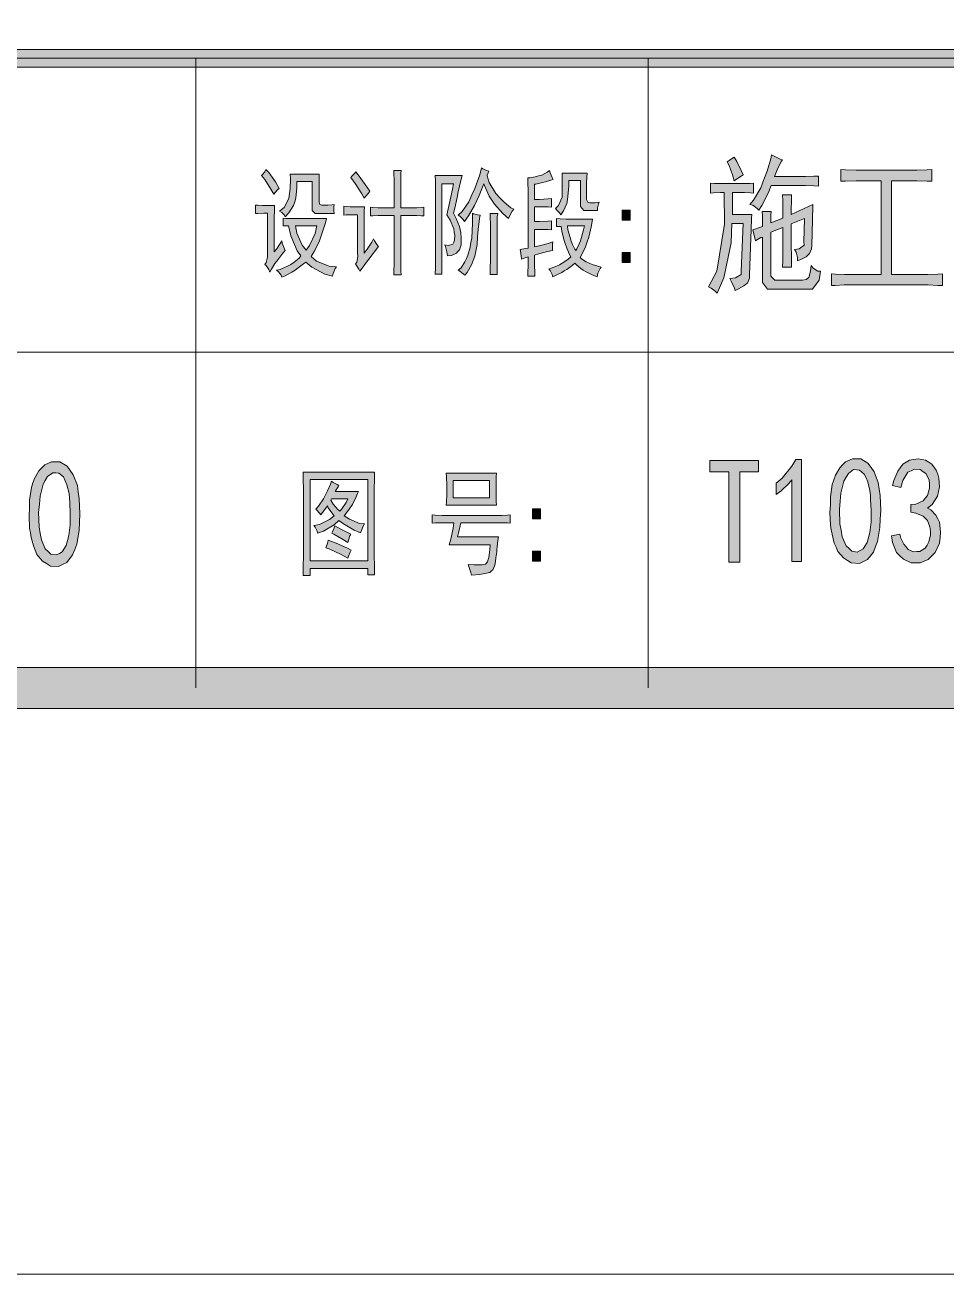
# Model space of a CAD drawing. Header units: millimetres. Extents: x 0 to 586, y 0 to 414.
# Drawn here: x 555.67 to 571.16, y 0 to 21.01 of the extents above; entities that cross this region are included whole.
import ezdxf

# ---------------------------------------------------------------- set-up
doc = ezdxf.new("R2010")
doc.units = ezdxf.units.MM

msp = doc.modelspace()

# ---------------------------------------------------------------- hatches: boundary and pattern name
h = msp.add_hatch(color=0)
h.dxf.hatch_style = 2
h.paths.add_polyline_path([(541.390417, 20.305889), (541.390417, 20.602222), (575.772139, 20.602222), (575.772139, 20.305889)])
h = msp.add_hatch(color=0)
h.dxf.hatch_style = 2
h.paths.add_polyline_path([(567.598278, 18.792472), (567.640611, 18.718389), (567.714694, 18.566694), (567.749972, 18.492611), (567.711167, 18.467917), (567.637083, 18.418528), (567.598278, 18.393833), (567.570056, 18.492611), (567.510083, 18.651361), (567.478333, 18.711333), (567.510083, 18.7325), (567.570056, 18.771306)])
h = msp.add_hatch(color=0)
h.dxf.hatch_style = 2
h.paths.add_polyline_path([(568.409667, 18.743083), (568.384972, 18.718389), (568.317944, 18.577278), (568.275611, 18.464389), (568.720111, 18.464389), (568.794194, 18.464389), (568.938833, 18.467917), (569.016444, 18.471444), (569.016444, 18.302111), (568.938833, 18.309167), (568.794194, 18.312694), (568.720111, 18.312694), (568.219167, 18.312694), (568.16625, 18.185694), (568.063944, 17.974028), (568.011028, 17.896417), (567.982806, 17.928167), (567.908722, 17.981083), (567.859333, 17.995194), (567.922833, 18.06575), (568.042778, 18.273889), (568.095694, 18.415), (568.148611, 18.552583), (568.215639, 18.760722), (568.226222, 18.831278), (568.279139, 18.803056), (568.370861, 18.757194)])
h = msp.add_hatch(color=0)
h.dxf.hatch_style = 2
h.paths.add_polyline_path([(559.717222, 18.580806), (559.766611, 18.531417), (559.8795, 18.372667), (559.943, 18.263306), (559.921833, 18.245667), (559.875972, 18.196278), (559.851278, 18.164528), (559.801889, 18.252722), (559.699583, 18.411472), (559.643139, 18.482028), (559.660778, 18.496139), (559.699583, 18.545528)])
h = msp.add_hatch(color=0)
h.dxf.hatch_style = 2
h.paths.add_polyline_path([(560.599167, 17.839972), (560.549778, 17.839972), (560.500389, 17.892889), (560.496861, 17.945806), (560.496861, 18.379722), (560.239333, 18.379722), (560.239333, 18.273889), (560.221694, 18.101028), (560.204056, 18.041056), (560.182889, 17.977556), (560.105278, 17.850556), (560.041778, 17.783528), (560.031194, 17.81175), (559.985333, 17.857611), (559.950056, 17.878778), (560.024139, 17.942278), (560.105278, 18.093972), (560.115861, 18.178639), (560.126444, 18.263306), (560.1335, 18.425583), (560.129972, 18.503194), (560.616806, 18.503194), (560.613278, 18.457333), (560.613278, 18.340917), (560.613278, 18.273889), (560.613278, 18.062222), (560.613278, 18.034), (560.627389, 17.995194), (560.645028, 17.988139), (560.659139, 17.984611), (560.705, 17.981083), (560.733222, 17.981083), (560.761444, 17.984611), (560.828472, 17.988139), (560.867278, 17.995194), (560.860222, 17.956389), (560.860222, 17.878778), (560.867278, 17.839972)])
h = msp.add_hatch(color=0)
h.dxf.hatch_style = 2
h.paths.add_polyline_path([(561.234167, 18.542), (561.269444, 18.492611), (561.389389, 18.330333), (561.470528, 18.217444), (561.445833, 18.185694), (561.396444, 18.12925), (561.37175, 18.101028), (561.332944, 18.175111), (561.220056, 18.347972), (561.145972, 18.450278), (561.167139, 18.467917), (561.209472, 18.517306)])
h = msp.add_hatch(color=0)
h.dxf.hatch_style = 2
h.paths.add_polyline_path([(561.876222, 17.93875), (561.876222, 18.326806), (561.876222, 18.404417), (561.872694, 18.524361), (561.872694, 18.566694), (561.992639, 18.566694), (561.989111, 18.517306), (561.989111, 18.425583), (561.989111, 18.386778), (561.989111, 17.93875), (562.225472, 17.93875), (562.26075, 17.93875), (562.334833, 17.942278), (562.377167, 17.945806), (562.377167, 17.801167), (562.331306, 17.804694), (562.26075, 17.808222), (562.232528, 17.808222), (561.989111, 17.808222), (561.989111, 17.035639), (561.989111, 16.98625), (561.989111, 16.876889), (561.992639, 16.809861), (561.872694, 16.809861), (561.872694, 16.876889), (561.876222, 16.982722), (561.876222, 17.025056), (561.876222, 17.808222), (561.650444, 17.808222), (561.608111, 17.808222), (561.519917, 17.804694), (561.477583, 17.801167), (561.477583, 17.945806), (561.519917, 17.942278), (561.601056, 17.93875), (561.639861, 17.93875)])
h = msp.add_hatch(color=0)
h.dxf.hatch_style = 2
h.paths.add_polyline_path([(563.439028, 18.474972), (563.477833, 18.362083), (563.587194, 18.178639), (563.654222, 18.104556), (563.724778, 18.034), (563.841194, 17.93875), (563.890583, 17.917583), (563.862361, 17.878778), (563.8165, 17.797639), (563.798861, 17.755306), (563.703611, 17.8435), (563.5625, 17.998722), (563.520167, 18.06575), (563.474306, 18.136306), (563.410806, 18.273889), (563.386111, 18.340917), (563.364944, 18.284472), (563.304972, 18.143361), (563.266167, 18.058694), (563.227361, 17.977556), (563.125056, 17.801167), (563.061556, 17.705917), (563.036861, 17.741194), (562.983944, 17.797639), (562.955722, 17.815278), (563.019222, 17.87525), (563.132111, 18.041056), (563.1815, 18.153944), (563.234417, 18.263306), (563.315556, 18.492611), (563.343778, 18.612556), (563.368472, 18.594917), (563.428444, 18.563167), (563.46725, 18.552583), (563.456667, 18.524361), (563.442556, 18.485556)])
h = msp.add_hatch(color=0)
h.dxf.hatch_style = 2
h.paths.add_polyline_path([(564.553806, 18.411472), (564.511472, 18.400889), (564.423278, 18.376194), (564.373889, 18.365611), (564.328028, 18.355028), (564.261, 18.337389), (564.239833, 18.333861), (564.239833, 18.079861), (564.3245, 18.079861), (564.469139, 18.086917), (564.522056, 18.093972), (564.522056, 17.945806), (564.469139, 17.952861), (564.3245, 17.956389), (564.239833, 17.956389), (564.239833, 17.705917), (564.3245, 17.705917), (564.469139, 17.712972), (564.522056, 17.7165), (564.522056, 17.568333), (564.469139, 17.571861), (564.3245, 17.575389), (564.239833, 17.575389), (564.239833, 17.282583), (564.313917, 17.296694), (564.469139, 17.339028), (564.54675, 17.36725), (564.543222, 17.328444), (564.539694, 17.254361), (564.539694, 17.219083), (564.458556, 17.204972), (564.310389, 17.166167), (564.239833, 17.141472), (564.239833, 17.010944), (564.239833, 16.965083), (564.243361, 16.852194), (564.243361, 16.785167), (564.123417, 16.785167), (564.126944, 16.852194), (564.130472, 16.965083), (564.130472, 17.010944), (564.130472, 17.11325), (564.098722, 17.102667), (564.045806, 17.085028), (564.017583, 17.074444), (564.014056, 17.127361), (563.999944, 17.2085), (563.996417, 17.236722), (564.024639, 17.24025), (564.091667, 17.250833), (564.130472, 17.257889), (564.130472, 18.157472), (564.130472, 18.220972), (564.126944, 18.365611), (564.123417, 18.443222), (564.158694, 18.443222), (564.246889, 18.457333), (564.303333, 18.474972), (564.359778, 18.489083), (564.4515, 18.534944), (564.490306, 18.566694), (564.500889, 18.524361), (564.532639, 18.44675)])
h = msp.add_hatch(color=0)
h.dxf.hatch_style = 2
h.paths.add_polyline_path([(565.121778, 18.520833), (565.11825, 18.460861), (565.114722, 18.355028), (565.114722, 18.302111), (565.114722, 18.108083), (565.114722, 18.076333), (565.135889, 18.034), (565.153528, 18.026944), (565.171167, 18.023417), (565.259361, 18.023417), (565.322861, 18.034), (565.312278, 18.005778), (565.298167, 17.935222), (565.294639, 17.892889), (565.114722, 17.892889), (565.065333, 17.892889), (565.012417, 17.959917), (565.012417, 18.023417), (565.012417, 18.397361), (564.814861, 18.397361), (564.814861, 18.295056), (564.80075, 18.132778), (564.790167, 18.072806), (564.779583, 18.009306), (564.723139, 17.885833), (564.680806, 17.822333), (564.659639, 17.850556), (564.613778, 17.899944), (564.589083, 17.924639), (564.642, 17.977556), (564.701972, 18.115139), (564.701972, 18.199806), (564.7055, 18.280944), (564.7055, 18.443222), (564.701972, 18.520833)])
h = msp.add_hatch(color=0)
h.dxf.hatch_style = 2
h.paths.add_polyline_path([(570.572194, 18.57375), (570.667444, 18.57375), (570.843833, 18.577278), (570.921444, 18.584333), (570.921444, 18.38325), (570.843833, 18.386778), (570.667444, 18.393833), (570.572194, 18.393833), (570.244111, 18.393833), (570.244111, 16.816917), (570.762694, 16.816917), (570.854417, 16.816917), (571.020222, 16.823972), (571.097833, 16.8275), (571.097833, 16.629944), (571.020222, 16.633472), (570.857944, 16.640528), (570.76975, 16.640528), (569.535028, 16.640528), (569.446833, 16.640528), (569.295139, 16.633472), (569.231639, 16.629944), (569.231639, 16.8275), (569.298667, 16.823972), (569.453889, 16.816917), (569.542083, 16.816917), (570.067722, 16.816917), (570.067722, 18.393833), (569.750222, 18.393833), (569.647917, 18.393833), (569.468, 18.386778), (569.390389, 18.38325), (569.390389, 18.584333), (569.468, 18.577278), (569.647917, 18.57375), (569.750222, 18.57375)])
h = msp.add_hatch(color=0)
h.dxf.hatch_style = 2
h.paths.add_polyline_path([(563.019222, 18.482028), (563.008639, 18.439694), (562.976889, 18.302111), (562.955722, 18.206861), (562.938083, 18.111611), (562.89575, 17.931694), (562.874583, 17.847028), (562.920444, 17.758833), (562.976889, 17.62125), (562.987472, 17.571861), (562.998056, 17.522472), (563.005111, 17.420167), (563.001583, 17.36725), (563.001583, 17.314333), (562.973361, 17.233194), (562.948667, 17.204972), (562.923972, 17.17675), (562.839306, 17.137944), (562.775806, 17.127361), (562.765222, 17.197917), (562.740528, 17.289639), (562.729944, 17.314333), (562.789917, 17.30375), (562.864, 17.328444), (562.878111, 17.360194), (562.892222, 17.391944), (562.89575, 17.476611), (562.888694, 17.529528), (562.878111, 17.582444), (562.818139, 17.730611), (562.765222, 17.822333), (562.804028, 17.995194), (562.860472, 18.252722), (562.874583, 18.340917), (562.677028, 18.340917), (562.677028, 16.823972), (562.567667, 16.823972), (562.571194, 16.929806), (562.574722, 17.11325), (562.574722, 17.187333), (562.574722, 18.108083), (562.574722, 18.199806), (562.571194, 18.38325), (562.567667, 18.482028)])
h = msp.add_hatch(color=0)
h.dxf.hatch_style = 2
h.paths.add_polyline_path([(567.922833, 18.185694), (567.873444, 18.189222), (567.767611, 18.19275), (567.714694, 18.19275), (567.566528, 18.19275), (567.566528, 17.825861), (567.891083, 17.825861), (567.887556, 17.765889), (567.8805, 17.564806), (567.876972, 17.427222), (567.852278, 16.809861), (567.852278, 16.753417), (567.820528, 16.672278), (567.788778, 16.647583), (567.757028, 16.622889), (567.668833, 16.5735), (567.612389, 16.548806), (567.601806, 16.584083), (567.555944, 16.682861), (567.524194, 16.749889), (567.619444, 16.756944), (567.714694, 16.816917), (567.714694, 16.869833), (567.749972, 17.674167), (567.555944, 17.674167), (567.545361, 17.346083), (567.421889, 16.756944), (567.309, 16.499417), (567.27725, 16.534694), (567.206694, 16.587611), (567.164361, 16.608778), (567.305472, 16.869833), (567.436, 17.660056), (567.428944, 18.19275), (567.365444, 18.19275), (567.249028, 18.189222), (567.199639, 18.185694), (567.199639, 18.355028), (567.263139, 18.347972), (567.439528, 18.344444), (567.555944, 18.344444), (567.675889, 18.344444), (567.859333, 18.347972), (567.922833, 18.355028)])
h = msp.add_hatch(color=0)
h.dxf.hatch_style = 2
h.paths.add_polyline_path([(568.074528, 17.624778), (568.074528, 17.681222), (568.071, 17.804694), (568.067472, 17.87525), (568.219167, 17.87525), (568.215639, 17.81175), (568.212111, 17.7165), (568.212111, 17.68475), (568.416722, 17.765889), (568.416722, 17.861139), (568.413194, 18.055167), (568.409667, 18.153944), (568.561361, 18.153944), (568.557833, 18.06575), (568.554306, 17.899944), (568.554306, 17.825861), (568.921194, 17.995194), (568.917667, 17.921111), (568.914139, 17.790583), (568.914139, 17.734139), (568.903556, 17.296694), (568.8965, 17.247306), (568.861222, 17.169694), (568.833, 17.141472), (568.804778, 17.11325), (568.720111, 17.067389), (568.663667, 17.046222), (568.663667, 17.099139), (568.638972, 17.190861), (568.61075, 17.236722), (568.691889, 17.247306), (568.773028, 17.310806), (568.7695, 17.36725), (568.776556, 17.755306), (568.554306, 17.667111), (568.554306, 17.395472), (568.557833, 17.032111), (568.561361, 16.936861), (568.409667, 16.936861), (568.413194, 17.056806), (568.416722, 17.391944), (568.416722, 17.607139), (568.212111, 17.526), (568.212111, 16.848667), (568.212111, 16.785167), (568.279139, 16.718139), (568.346167, 16.718139), (568.713056, 16.718139), (568.748333, 16.718139), (568.808306, 16.73225), (568.829472, 16.749889), (568.850639, 16.764), (568.882389, 16.873361), (568.889444, 16.968611), (568.924722, 16.92275), (569.005861, 16.873361), (569.048194, 16.869833), (569.027028, 16.718139), (568.914139, 16.569972), (568.815361, 16.569972), (568.233278, 16.569972), (568.155667, 16.569972), (568.074528, 16.679333), (568.074528, 16.788694), (568.074528, 17.444861), (568.046306, 17.437806), (567.986333, 17.406056), (567.954583, 17.384889), (567.908722, 17.564806)])
h = msp.add_hatch(color=0)
h.dxf.hatch_style = 2
h.paths.add_polyline_path([(559.861861, 17.977556), (559.861861, 17.907), (559.858333, 17.755306), (559.858333, 17.667111), (559.858333, 17.197917), (559.897139, 17.243778), (559.960639, 17.3355), (559.985333, 17.381361), (559.992389, 17.342556), (560.024139, 17.261417), (560.041778, 17.219083), (560.0065, 17.173222), (559.935944, 17.085028), (559.904194, 17.042694), (559.872444, 17.000361), (559.812472, 16.905111), (559.787778, 16.855722), (559.766611, 16.898056), (559.724278, 16.965083), (559.699583, 16.98625), (559.724278, 17.018), (559.748972, 17.106194), (559.748972, 17.166167), (559.748972, 17.847028), (559.685472, 17.847028), (559.586694, 17.8435), (559.544361, 17.839972), (559.544361, 17.984611), (559.583167, 17.981083), (559.660778, 17.977556), (559.699583, 17.977556)])
h = msp.add_hatch(color=0)
h.dxf.hatch_style = 2
h.paths.add_polyline_path([(561.378806, 17.956389), (561.375278, 17.882306), (561.37175, 17.727083), (561.37175, 17.645944), (561.37175, 17.173222), (561.421139, 17.24025), (561.49875, 17.360194), (561.5305, 17.413111), (561.548139, 17.381361), (561.586944, 17.321389), (561.611639, 17.289639), (561.449361, 17.074444), (561.410556, 17.021528), (561.336472, 16.92275), (561.301194, 16.873361), (561.283556, 16.905111), (561.24475, 16.968611), (561.227111, 16.996833), (561.248278, 17.025056), (561.265917, 17.120306), (561.262389, 17.180278), (561.262389, 17.822333), (561.184778, 17.822333), (561.068361, 17.818806), (561.029556, 17.815278), (561.029556, 17.963444), (561.075417, 17.959917), (561.138917, 17.956389), (561.156556, 17.956389)])
h = msp.add_hatch(color=0)
h.dxf.hatch_style = 2
h.paths.add_polyline_path([(565.844972, 17.730611), (565.714444, 17.730611), (565.714444, 17.899944), (565.844972, 17.899944)])
h = msp.add_hatch(color=0)
h.paths.add_polyline_path([(560.010028, 17.762361), (560.055889, 17.758833), (560.158194, 17.755306), (560.218167, 17.755306), (560.740278, 17.755306), (560.722639, 17.68475), (560.67325, 17.533056), (560.645028, 17.448389), (560.613278, 17.363722), (560.532139, 17.201444), (560.479222, 17.120306), (560.570944, 17.039167), (560.786139, 16.9545), (560.909611, 16.947444), (560.884917, 16.915694), (560.849639, 16.834556), (560.839056, 16.785167), (560.712056, 16.820444), (560.489806, 16.940389), (560.391028, 17.025056), (560.352222, 16.996833), (560.264028, 16.926278), (560.211111, 16.891), (560.158194, 16.855722), (560.045306, 16.79575), (559.985333, 16.771056), (559.97475, 16.802806), (559.928889, 16.85925), (559.897139, 16.887472), (559.960639, 16.901583), (560.084111, 16.9545), (560.140556, 16.98625), (560.197, 17.021528), (560.281667, 17.092083), (560.309889, 17.127361), (560.246389, 17.215556), (560.140556, 17.466028), (560.10175, 17.631833), (560.010028, 17.631833)])
h.paths.add_polyline_path([(560.398083, 17.226139), (560.454528, 17.30375), (560.54625, 17.504833), (560.578, 17.631833), (560.218167, 17.631833), (560.239333, 17.511889), (560.327528, 17.307278)])
h = msp.add_hatch(color=0)
h.dxf.hatch_style = 2
h.paths.add_polyline_path([(563.322611, 17.815278), (563.312028, 17.758833), (563.290861, 17.575389), (563.280278, 17.448389), (563.273222, 17.321389), (563.234417, 17.123833), (563.206194, 17.04975), (563.177972, 16.975667), (563.107417, 16.852194), (563.068611, 16.802806), (563.040389, 16.8275), (562.983944, 16.873361), (562.955722, 16.887472), (563.001583, 16.929806), (563.068611, 17.028583), (563.093306, 17.085028), (563.118, 17.141472), (563.156806, 17.275528), (563.167389, 17.353139), (563.1815, 17.427222), (563.195611, 17.677694), (563.195611, 17.847028), (563.21325, 17.836444), (563.27675, 17.818806)])
h = msp.add_hatch(color=0)
h.dxf.hatch_style = 2
h.paths.add_polyline_path([(563.618944, 17.839972), (563.611889, 17.783528), (563.608361, 17.667111), (563.608361, 17.607139), (563.608361, 17.088556), (563.608361, 17.04975), (563.608361, 16.915694), (563.611889, 16.816917), (563.491944, 16.816917), (563.491944, 16.92275), (563.495472, 17.060333), (563.495472, 17.095611), (563.495472, 17.607139), (563.495472, 17.660056), (563.491944, 17.776472), (563.491944, 17.839972)])
h = msp.add_hatch(color=0)
h.paths.add_polyline_path([(565.2135, 17.744722), (565.195861, 17.638889), (565.15, 17.444861), (565.121778, 17.363722), (565.093556, 17.279056), (565.033583, 17.152056), (565.005361, 17.102667), (565.030056, 17.077972), (565.107667, 17.028583), (565.157056, 17.007417), (565.206444, 16.98625), (565.305222, 16.9545), (565.358139, 16.940389), (565.3405, 16.919222), (565.305222, 16.838083), (565.291111, 16.778111), (565.209972, 16.809861), (565.093556, 16.866306), (565.058278, 16.891), (565.019472, 16.915694), (564.948917, 16.972139), (564.917167, 17.003889), (564.871306, 16.965083), (564.783111, 16.901583), (564.73725, 16.876889), (564.694917, 16.852194), (564.599667, 16.802806), (564.54675, 16.778111), (564.536167, 16.816917), (564.500889, 16.883944), (564.476194, 16.912167), (564.518528, 16.92275), (564.606722, 16.958028), (564.656111, 16.979194), (564.7055, 17.003889), (564.80075, 17.067389), (564.850139, 17.11325), (564.825444, 17.152056), (564.779583, 17.261417), (564.754889, 17.3355), (564.733722, 17.406056), (564.698444, 17.547167), (564.684333, 17.62125), (564.666694, 17.62125), (564.627889, 17.62125), (564.61025, 17.62125), (564.61025, 17.755306), (564.666694, 17.751778), (564.769, 17.744722), (564.818389, 17.744722)])
h.paths.add_polyline_path([(564.790167, 17.631833), (564.80075, 17.564806), (564.836028, 17.437806), (564.857194, 17.377833), (564.878361, 17.317861), (564.913639, 17.24025), (564.931278, 17.219083), (564.948917, 17.247306), (564.99125, 17.331972), (565.012417, 17.384889), (565.030056, 17.441333), (565.061806, 17.564806), (565.075917, 17.631833), (564.818389, 17.631833)])
h = msp.add_hatch(color=0)
h.dxf.hatch_style = 2
h.paths.add_polyline_path([(565.844972, 17.018), (565.714444, 17.018), (565.714444, 17.187333), (565.844972, 17.187333)])
h = msp.add_hatch(color=0)
h.paths.add_polyline_path([(555.741417, 12.8905), (555.744944, 13.021028), (555.776694, 13.232694), (555.801389, 13.310306), (555.826083, 13.384389), (555.900167, 13.514917), (555.949556, 13.564306), (555.998944, 13.613694), (556.115361, 13.663083), (556.185917, 13.663083), (556.252944, 13.663083), (556.376417, 13.589), (556.429333, 13.518444), (556.478722, 13.444361), (556.549278, 13.264444), (556.563389, 13.155083), (556.581028, 13.045722), (556.588083, 12.791722), (556.584556, 12.650611), (556.5775, 12.5095), (556.538694, 12.276667), (556.503417, 12.188472), (556.468139, 12.09675), (556.369361, 11.973278), (556.298806, 11.938), (556.231778, 11.902722), (556.097722, 11.909778), (556.030694, 11.952111), (555.960139, 11.994444), (555.864889, 12.107333), (555.836667, 12.177889), (555.808444, 12.248444), (555.769639, 12.393083), (555.759056, 12.470694), (555.744944, 12.548306), (555.737889, 12.756444)])
h.paths.add_polyline_path([(555.91075, 12.950472), (555.896639, 12.812889), (555.907222, 12.569472), (555.924861, 12.460111), (555.946028, 12.354278), (556.009528, 12.202583), (556.055389, 12.156722), (556.10125, 12.110861), (556.1965, 12.09675), (556.245889, 12.121444), (556.29175, 12.149667), (556.362306, 12.259028), (556.383472, 12.340167), (556.404639, 12.424833), (556.429333, 12.60475), (556.429333, 12.7), (556.429333, 12.798778), (556.422278, 12.975167), (556.415222, 13.056306), (556.411694, 13.133917), (556.372889, 13.278556), (556.344667, 13.342056), (556.312917, 13.409083), (556.235306, 13.476111), (556.185917, 13.479639), (556.136528, 13.479639), (556.048333, 13.419667), (556.009528, 13.352639), (555.970722, 13.289139), (555.921333, 13.088056)])
h = msp.add_hatch(color=0)
h.dxf.hatch_style = 2
h.paths.add_polyline_path([(568.0075, 13.49375), (567.69, 13.49375), (567.69, 11.976806), (567.506556, 11.976806), (567.506556, 13.49375), (567.185528, 13.49375), (567.185528, 13.68425), (568.0075, 13.68425)])
h = msp.add_hatch(color=0)
h.dxf.hatch_style = 2
h.paths.add_polyline_path([(568.568417, 13.363222), (568.5155, 13.299722), (568.384972, 13.17625), (568.303833, 13.116278), (568.303833, 13.30325), (568.402611, 13.387917), (568.568417, 13.589), (568.631917, 13.701889), (568.727167, 13.701889), (568.727167, 11.987389), (568.568417, 11.987389)])
h = msp.add_hatch(color=0)
h.paths.add_polyline_path([(569.214, 12.939889), (569.217528, 13.073944), (569.24575, 13.282083), (569.273972, 13.359694), (569.298667, 13.437306), (569.37275, 13.564306), (569.418611, 13.613694), (569.468, 13.663083), (569.584417, 13.712472), (569.654972, 13.712472), (569.725528, 13.712472), (569.845472, 13.641917), (569.898389, 13.567833), (569.951306, 13.497278), (570.018333, 13.313833), (570.032444, 13.204472), (570.050083, 13.095111), (570.060667, 12.844639), (570.053611, 12.7), (570.046556, 12.558889), (570.00775, 12.326056), (569.976, 12.237861), (569.940722, 12.146139), (569.838417, 12.022667), (569.771389, 11.987389), (569.704361, 11.952111), (569.566778, 11.962694), (569.49975, 12.005028), (569.432722, 12.047361), (569.337472, 12.156722), (569.30925, 12.227278), (569.281028, 12.297833), (569.242222, 12.446), (569.228111, 12.520083), (569.217528, 12.597694), (569.206944, 12.809361)])
h.paths.add_polyline_path([(569.379806, 12.999861), (569.369222, 12.862278), (569.376278, 12.618861), (569.397444, 12.513028), (569.415083, 12.403667), (569.482111, 12.251972), (569.527972, 12.206111), (569.573833, 12.163778), (569.665556, 12.146139), (569.714944, 12.174361), (569.764333, 12.199056), (569.831361, 12.308417), (569.856056, 12.393083), (569.877222, 12.474222), (569.898389, 12.654139), (569.898389, 12.749389), (569.898389, 12.848167), (569.891333, 13.024556), (569.887806, 13.105694), (569.88075, 13.183306), (569.845472, 13.327944), (569.813722, 13.394972), (569.7855, 13.458472), (569.704361, 13.5255), (569.654972, 13.529028), (569.605583, 13.532556), (569.517389, 13.469056), (569.478583, 13.405556), (569.443306, 13.338528), (569.390389, 13.137444)])
h = msp.add_hatch(color=0)
h.dxf.hatch_style = 2
h.paths.add_polyline_path([(570.240583, 12.417778), (570.385222, 12.446), (570.399333, 12.3825), (570.45225, 12.276667), (570.487528, 12.234333), (570.522806, 12.192), (570.614528, 12.149667), (570.667444, 12.153194), (570.720361, 12.156722), (570.808556, 12.209639), (570.840306, 12.262556), (570.872056, 12.315472), (570.900278, 12.435417), (570.89675, 12.502444), (570.889694, 12.569472), (570.850889, 12.675306), (570.812083, 12.710583), (570.773278, 12.749389), (570.653333, 12.802306), (570.568667, 12.816417), (570.568667, 12.946944), (570.653333, 12.954), (570.773278, 13.010444), (570.812083, 13.056306), (570.850889, 13.098639), (570.882639, 13.218583), (570.879111, 13.289139), (570.875583, 13.363222), (570.822667, 13.465528), (570.776806, 13.497278), (570.727417, 13.532556), (570.625111, 13.539611), (570.572194, 13.514917), (570.519278, 13.490222), (570.431083, 13.349111), (570.399333, 13.232694), (570.258222, 13.264444), (570.282917, 13.352639), (570.346417, 13.504333), (570.38875, 13.564306), (570.431083, 13.624278), (570.543972, 13.691306), (570.614528, 13.701889), (570.688611, 13.712472), (570.812083, 13.691306), (570.868528, 13.659556), (570.921444, 13.624278), (570.995528, 13.5255), (571.020222, 13.458472), (571.041389, 13.391444), (571.048444, 13.243278), (571.030806, 13.165667), (571.016694, 13.084528), (570.924972, 12.946944), (570.847361, 12.886972), (570.903806, 12.855222), (570.988472, 12.767028), (571.020222, 12.707056), (571.048444, 12.647083), (571.069611, 12.488333), (571.059028, 12.393083), (571.048444, 12.294306), (570.977889, 12.139083), (570.917917, 12.079111), (570.857944, 12.019139), (570.723889, 11.962694), (570.649806, 11.962694), (570.572194, 11.966222), (570.441667, 12.026194), (570.385222, 12.082639), (570.328778, 12.139083), (570.258222, 12.308417)])
h = msp.add_hatch(color=0)
h.paths.add_polyline_path([(561.548139, 13.490222), (561.544611, 13.394972), (561.541083, 13.183306), (561.541083, 13.066889), (561.541083, 12.237861), (561.541083, 12.117917), (561.544611, 11.881556), (561.548139, 11.765139), (561.431722, 11.765139), (561.431722, 11.867444), (560.461583, 11.867444), (560.461583, 11.751028), (560.345167, 11.751028), (560.348694, 11.870972), (560.352222, 12.117917), (560.352222, 12.244917), (560.352222, 13.066889), (560.352222, 13.179778), (560.348694, 13.391444), (560.345167, 13.490222)])
h.paths.add_polyline_path([(561.431722, 11.997972), (561.431722, 13.36675), (560.461583, 13.36675), (560.461583, 11.997972)])
h = msp.add_hatch(color=0)
h.paths.add_polyline_path([(563.597778, 13.476111), (563.59425, 13.419667), (563.590722, 13.285611), (563.590722, 13.211528), (563.590722, 13.140972), (563.59425, 12.999861), (563.597778, 12.932833), (562.754639, 12.932833), (562.758167, 12.989278), (562.761694, 13.116278), (562.761694, 13.190361), (562.761694, 13.267972), (562.758167, 13.409083), (562.754639, 13.476111)])
h.paths.add_polyline_path([(563.481361, 13.059833), (563.481361, 13.352639), (562.871056, 13.352639), (562.871056, 13.059833)])
h = msp.add_hatch(color=0)
h.paths.add_polyline_path([(560.948417, 13.267972), (560.934306, 13.243278), (560.899028, 13.193889), (560.884917, 13.165667), (561.2765, 13.165667), (561.262389, 13.130389), (561.227111, 13.045722), (561.198889, 12.996333), (561.174194, 12.946944), (561.093056, 12.827), (561.036611, 12.756444), (561.124806, 12.7), (561.294139, 12.629444), (561.378806, 12.618861), (561.357639, 12.583583), (561.325889, 12.5095), (561.30825, 12.470694), (561.202417, 12.513028), (561.0225, 12.618861), (560.948417, 12.678833), (560.867278, 12.60475), (560.687361, 12.498917), (560.588583, 12.463639), (560.581528, 12.498917), (560.549778, 12.562417), (560.525083, 12.594167), (560.620333, 12.611806), (560.789667, 12.692944), (560.867278, 12.756444), (560.828472, 12.805833), (560.7685, 12.8905), (560.754389, 12.925778), (560.726167, 12.886972), (560.67325, 12.809361), (560.6415, 12.770556), (560.623861, 12.802306), (560.578, 12.848167), (560.556833, 12.865806), (560.606222, 12.918722), (560.687361, 13.042194), (560.722639, 13.109222), (560.757917, 13.17625), (560.807306, 13.289139), (560.821417, 13.338528), (560.853167, 13.317361), (560.916667, 13.282083)])
h.paths.add_polyline_path([(560.810833, 13.021028), (560.853167, 12.954), (560.930778, 12.862278), (560.962528, 12.834056), (560.997806, 12.872861), (561.068361, 12.978694), (561.100111, 13.042194), (560.821417, 13.042194)])
h = msp.add_hatch(color=0)
h.dxf.hatch_style = 2
h.paths.add_polyline_path([(564.338611, 12.703528), (564.204556, 12.703528), (564.204556, 12.872861), (564.338611, 12.872861)])
h = msp.add_hatch(color=0)
h.dxf.hatch_style = 2
h.paths.add_polyline_path([(563.629528, 12.7635), (563.685972, 12.7635), (563.78475, 12.767028), (563.827083, 12.770556), (563.827083, 12.632972), (563.78475, 12.6365), (563.685972, 12.640028), (563.629528, 12.640028), (562.998056, 12.640028), (562.987472, 12.587111), (562.95925, 12.467167), (562.945139, 12.400139), (563.629528, 12.400139), (563.622472, 12.340167), (563.608361, 12.234333), (563.604833, 12.192), (563.601306, 12.149667), (563.587194, 12.047361), (563.580139, 11.987389), (563.569556, 11.927417), (563.534278, 11.846278), (563.509583, 11.825111), (563.484889, 11.803944), (563.319083, 11.768667), (563.177972, 11.758083), (563.167389, 11.800417), (563.139167, 11.888611), (563.121528, 11.938), (563.223833, 11.930944), (563.357889, 11.930944), (563.386111, 11.938), (563.410806, 11.941528), (563.449611, 11.980333), (563.456667, 12.019139), (563.46725, 12.054417), (563.484889, 12.181417), (563.491944, 12.269611), (562.8005, 12.269611), (562.828722, 12.361333), (562.867528, 12.548306), (562.881639, 12.640028), (562.744056, 12.640028), (562.684083, 12.640028), (562.567667, 12.6365), (562.518278, 12.632972), (562.518278, 12.770556), (562.567667, 12.767028), (562.684083, 12.7635), (562.744056, 12.7635)])
h = msp.add_hatch(color=0)
h.dxf.hatch_style = 2
h.paths.add_polyline_path([(560.881389, 12.587111), (560.980167, 12.530667), (561.114222, 12.463639), (561.145972, 12.446), (561.131861, 12.417778), (561.107167, 12.347222), (561.096583, 12.308417), (560.997806, 12.368389), (560.86375, 12.446), (560.828472, 12.463639), (560.842583, 12.488333), (560.867278, 12.551833)])
h = msp.add_hatch(color=0)
h.dxf.hatch_style = 2
h.paths.add_polyline_path([(560.7685, 12.347222), (560.899028, 12.297833), (561.089528, 12.209639), (561.153028, 12.177889), (561.138917, 12.146139), (561.110694, 12.079111), (561.096583, 12.043833), (560.976639, 12.110861), (560.793194, 12.195528), (560.729694, 12.216694), (560.740278, 12.244917), (560.761444, 12.311944)])
h = msp.add_hatch(color=0)
h.dxf.hatch_style = 2
h.paths.add_polyline_path([(564.338611, 11.990917), (564.204556, 11.990917), (564.204556, 12.16025), (564.338611, 12.16025)])
h = msp.add_hatch(color=0)
h.dxf.hatch_style = 2
h.paths.add_polyline_path([(24.302861, 9.514417), (24.994306, 10.205861), (575.429944, 10.205861), (576.117861, 9.514417)])

# ---------------------------------------------------------------- linework, layer by layer
at = {"color": 0, "lineweight": 0}
for points in [[(0, 0), (585.632278, 0), (585.632278, 414.0835), (0, 414.0835)], [(541.390417, 20.305889), (541.390417, 20.602222), (575.772139, 20.602222), (575.772139, 20.305889)], [(567.598278, 18.792472), (567.640611, 18.718389), (567.714694, 18.566694), (567.749972, 18.492611), (567.711167, 18.467917), (567.637083, 18.418528), (567.598278, 18.393833), (567.570056, 18.492611), (567.510083, 18.651361), (567.478333, 18.711333), (567.510083, 18.7325), (567.570056, 18.771306)], [(568.409667, 18.743083), (568.384972, 18.718389), (568.317944, 18.577278), (568.275611, 18.464389), (568.720111, 18.464389), (568.794194, 18.464389), (568.938833, 18.467917), (569.016444, 18.471444), (569.016444, 18.302111), (568.938833, 18.309167), (568.794194, 18.312694), (568.720111, 18.312694), (568.219167, 18.312694), (568.16625, 18.185694), (568.063944, 17.974028), (568.011028, 17.896417), (567.982806, 17.928167), (567.908722, 17.981083), (567.859333, 17.995194), (567.922833, 18.06575), (568.042778, 18.273889), (568.095694, 18.415), (568.148611, 18.552583), (568.215639, 18.760722), (568.226222, 18.831278), (568.279139, 18.803056), (568.370861, 18.757194)], [(559.717222, 18.580806), (559.766611, 18.531417), (559.8795, 18.372667), (559.943, 18.263306), (559.921833, 18.245667), (559.875972, 18.196278), (559.851278, 18.164528), (559.801889, 18.252722), (559.699583, 18.411472), (559.643139, 18.482028), (559.660778, 18.496139), (559.699583, 18.545528)], [(560.599167, 17.839972), (560.549778, 17.839972), (560.500389, 17.892889), (560.496861, 17.945806), (560.496861, 18.379722), (560.239333, 18.379722), (560.239333, 18.273889), (560.221694, 18.101028), (560.204056, 18.041056), (560.182889, 17.977556), (560.105278, 17.850556), (560.041778, 17.783528), (560.031194, 17.81175), (559.985333, 17.857611), (559.950056, 17.878778), (560.024139, 17.942278), (560.105278, 18.093972), (560.115861, 18.178639), (560.126444, 18.263306), (560.1335, 18.425583), (560.129972, 18.503194), (560.616806, 18.503194), (560.613278, 18.457333), (560.613278, 18.340917), (560.613278, 18.273889), (560.613278, 18.062222), (560.613278, 18.034), (560.627389, 17.995194), (560.645028, 17.988139), (560.659139, 17.984611), (560.705, 17.981083), (560.733222, 17.981083), (560.761444, 17.984611), (560.828472, 17.988139), (560.867278, 17.995194), (560.860222, 17.956389), (560.860222, 17.878778), (560.867278, 17.839972)], [(561.234167, 18.542), (561.269444, 18.492611), (561.389389, 18.330333), (561.470528, 18.217444), (561.445833, 18.185694), (561.396444, 18.12925), (561.37175, 18.101028), (561.332944, 18.175111), (561.220056, 18.347972), (561.145972, 18.450278), (561.167139, 18.467917), (561.209472, 18.517306)], [(561.876222, 17.93875), (561.876222, 18.326806), (561.876222, 18.404417), (561.872694, 18.524361), (561.872694, 18.566694), (561.992639, 18.566694), (561.989111, 18.517306), (561.989111, 18.425583), (561.989111, 18.386778), (561.989111, 17.93875), (562.225472, 17.93875), (562.26075, 17.93875), (562.334833, 17.942278), (562.377167, 17.945806), (562.377167, 17.801167), (562.331306, 17.804694), (562.26075, 17.808222), (562.232528, 17.808222), (561.989111, 17.808222), (561.989111, 17.035639), (561.989111, 16.98625), (561.989111, 16.876889), (561.992639, 16.809861), (561.872694, 16.809861), (561.872694, 16.876889), (561.876222, 16.982722), (561.876222, 17.025056), (561.876222, 17.808222), (561.650444, 17.808222), (561.608111, 17.808222), (561.519917, 17.804694), (561.477583, 17.801167), (561.477583, 17.945806), (561.519917, 17.942278), (561.601056, 17.93875), (561.639861, 17.93875)], [(563.439028, 18.474972), (563.477833, 18.362083), (563.587194, 18.178639), (563.654222, 18.104556), (563.724778, 18.034), (563.841194, 17.93875), (563.890583, 17.917583), (563.862361, 17.878778), (563.8165, 17.797639), (563.798861, 17.755306), (563.703611, 17.8435), (563.5625, 17.998722), (563.520167, 18.06575), (563.474306, 18.136306), (563.410806, 18.273889), (563.386111, 18.340917), (563.364944, 18.284472), (563.304972, 18.143361), (563.266167, 18.058694), (563.227361, 17.977556), (563.125056, 17.801167), (563.061556, 17.705917), (563.036861, 17.741194), (562.983944, 17.797639), (562.955722, 17.815278), (563.019222, 17.87525), (563.132111, 18.041056), (563.1815, 18.153944), (563.234417, 18.263306), (563.315556, 18.492611), (563.343778, 18.612556), (563.368472, 18.594917), (563.428444, 18.563167), (563.46725, 18.552583), (563.456667, 18.524361), (563.442556, 18.485556)], [(564.553806, 18.411472), (564.511472, 18.400889), (564.423278, 18.376194), (564.373889, 18.365611), (564.328028, 18.355028), (564.261, 18.337389), (564.239833, 18.333861), (564.239833, 18.079861), (564.3245, 18.079861), (564.469139, 18.086917), (564.522056, 18.093972), (564.522056, 17.945806), (564.469139, 17.952861), (564.3245, 17.956389), (564.239833, 17.956389), (564.239833, 17.705917), (564.3245, 17.705917), (564.469139, 17.712972), (564.522056, 17.7165), (564.522056, 17.568333), (564.469139, 17.571861), (564.3245, 17.575389), (564.239833, 17.575389), (564.239833, 17.282583), (564.313917, 17.296694), (564.469139, 17.339028), (564.54675, 17.36725), (564.543222, 17.328444), (564.539694, 17.254361), (564.539694, 17.219083), (564.458556, 17.204972), (564.310389, 17.166167), (564.239833, 17.141472), (564.239833, 17.010944), (564.239833, 16.965083), (564.243361, 16.852194), (564.243361, 16.785167), (564.123417, 16.785167), (564.126944, 16.852194), (564.130472, 16.965083), (564.130472, 17.010944), (564.130472, 17.11325), (564.098722, 17.102667), (564.045806, 17.085028), (564.017583, 17.074444), (564.014056, 17.127361), (563.999944, 17.2085), (563.996417, 17.236722), (564.024639, 17.24025), (564.091667, 17.250833), (564.130472, 17.257889), (564.130472, 18.157472), (564.130472, 18.220972), (564.126944, 18.365611), (564.123417, 18.443222), (564.158694, 18.443222), (564.246889, 18.457333), (564.303333, 18.474972), (564.359778, 18.489083), (564.4515, 18.534944), (564.490306, 18.566694), (564.500889, 18.524361), (564.532639, 18.44675)], [(565.121778, 18.520833), (565.11825, 18.460861), (565.114722, 18.355028), (565.114722, 18.302111), (565.114722, 18.108083), (565.114722, 18.076333), (565.135889, 18.034), (565.153528, 18.026944), (565.171167, 18.023417), (565.259361, 18.023417), (565.322861, 18.034), (565.312278, 18.005778), (565.298167, 17.935222), (565.294639, 17.892889), (565.114722, 17.892889), (565.065333, 17.892889), (565.012417, 17.959917), (565.012417, 18.023417), (565.012417, 18.397361), (564.814861, 18.397361), (564.814861, 18.295056), (564.80075, 18.132778), (564.790167, 18.072806), (564.779583, 18.009306), (564.723139, 17.885833), (564.680806, 17.822333), (564.659639, 17.850556), (564.613778, 17.899944), (564.589083, 17.924639), (564.642, 17.977556), (564.701972, 18.115139), (564.701972, 18.199806), (564.7055, 18.280944), (564.7055, 18.443222), (564.701972, 18.520833)], [(570.572194, 18.57375), (570.667444, 18.57375), (570.843833, 18.577278), (570.921444, 18.584333), (570.921444, 18.38325), (570.843833, 18.386778), (570.667444, 18.393833), (570.572194, 18.393833), (570.244111, 18.393833), (570.244111, 16.816917), (570.762694, 16.816917), (570.854417, 16.816917), (571.020222, 16.823972), (571.097833, 16.8275), (571.097833, 16.629944), (571.020222, 16.633472), (570.857944, 16.640528), (570.76975, 16.640528), (569.535028, 16.640528), (569.446833, 16.640528), (569.295139, 16.633472), (569.231639, 16.629944), (569.231639, 16.8275), (569.298667, 16.823972), (569.453889, 16.816917), (569.542083, 16.816917), (570.067722, 16.816917), (570.067722, 18.393833), (569.750222, 18.393833), (569.647917, 18.393833), (569.468, 18.386778), (569.390389, 18.38325), (569.390389, 18.584333), (569.468, 18.577278), (569.647917, 18.57375), (569.750222, 18.57375)], [(563.019222, 18.482028), (563.008639, 18.439694), (562.976889, 18.302111), (562.955722, 18.206861), (562.938083, 18.111611), (562.89575, 17.931694), (562.874583, 17.847028), (562.920444, 17.758833), (562.976889, 17.62125), (562.987472, 17.571861), (562.998056, 17.522472), (563.005111, 17.420167), (563.001583, 17.36725), (563.001583, 17.314333), (562.973361, 17.233194), (562.948667, 17.204972), (562.923972, 17.17675), (562.839306, 17.137944), (562.775806, 17.127361), (562.765222, 17.197917), (562.740528, 17.289639), (562.729944, 17.314333), (562.789917, 17.30375), (562.864, 17.328444), (562.878111, 17.360194), (562.892222, 17.391944), (562.89575, 17.476611), (562.888694, 17.529528), (562.878111, 17.582444), (562.818139, 17.730611), (562.765222, 17.822333), (562.804028, 17.995194), (562.860472, 18.252722), (562.874583, 18.340917), (562.677028, 18.340917), (562.677028, 16.823972), (562.567667, 16.823972), (562.571194, 16.929806), (562.574722, 17.11325), (562.574722, 17.187333), (562.574722, 18.108083), (562.574722, 18.199806), (562.571194, 18.38325), (562.567667, 18.482028)], [(567.922833, 18.185694), (567.873444, 18.189222), (567.767611, 18.19275), (567.714694, 18.19275), (567.566528, 18.19275), (567.566528, 17.825861), (567.891083, 17.825861), (567.887556, 17.765889), (567.8805, 17.564806), (567.876972, 17.427222), (567.852278, 16.809861), (567.852278, 16.753417), (567.820528, 16.672278), (567.788778, 16.647583), (567.757028, 16.622889), (567.668833, 16.5735), (567.612389, 16.548806), (567.601806, 16.584083), (567.555944, 16.682861), (567.524194, 16.749889), (567.619444, 16.756944), (567.714694, 16.816917), (567.714694, 16.869833), (567.749972, 17.674167), (567.555944, 17.674167), (567.545361, 17.346083), (567.421889, 16.756944), (567.309, 16.499417), (567.27725, 16.534694), (567.206694, 16.587611), (567.164361, 16.608778), (567.305472, 16.869833), (567.436, 17.660056), (567.428944, 18.19275), (567.365444, 18.19275), (567.249028, 18.189222), (567.199639, 18.185694), (567.199639, 18.355028), (567.263139, 18.347972), (567.439528, 18.344444), (567.555944, 18.344444), (567.675889, 18.344444), (567.859333, 18.347972), (567.922833, 18.355028)], [(568.074528, 17.624778), (568.074528, 17.681222), (568.071, 17.804694), (568.067472, 17.87525), (568.219167, 17.87525), (568.215639, 17.81175), (568.212111, 17.7165), (568.212111, 17.68475), (568.416722, 17.765889), (568.416722, 17.861139), (568.413194, 18.055167), (568.409667, 18.153944), (568.561361, 18.153944), (568.557833, 18.06575), (568.554306, 17.899944), (568.554306, 17.825861), (568.921194, 17.995194), (568.917667, 17.921111), (568.914139, 17.790583), (568.914139, 17.734139), (568.903556, 17.296694), (568.8965, 17.247306), (568.861222, 17.169694), (568.833, 17.141472), (568.804778, 17.11325), (568.720111, 17.067389), (568.663667, 17.046222), (568.663667, 17.099139), (568.638972, 17.190861), (568.61075, 17.236722), (568.691889, 17.247306), (568.773028, 17.310806), (568.7695, 17.36725), (568.776556, 17.755306), (568.554306, 17.667111), (568.554306, 17.395472), (568.557833, 17.032111), (568.561361, 16.936861), (568.409667, 16.936861), (568.413194, 17.056806), (568.416722, 17.391944), (568.416722, 17.607139), (568.212111, 17.526), (568.212111, 16.848667), (568.212111, 16.785167), (568.279139, 16.718139), (568.346167, 16.718139), (568.713056, 16.718139), (568.748333, 16.718139), (568.808306, 16.73225), (568.829472, 16.749889), (568.850639, 16.764), (568.882389, 16.873361), (568.889444, 16.968611), (568.924722, 16.92275), (569.005861, 16.873361), (569.048194, 16.869833), (569.027028, 16.718139), (568.914139, 16.569972), (568.815361, 16.569972), (568.233278, 16.569972), (568.155667, 16.569972), (568.074528, 16.679333), (568.074528, 16.788694), (568.074528, 17.444861), (568.046306, 17.437806), (567.986333, 17.406056), (567.954583, 17.384889), (567.908722, 17.564806)], [(559.861861, 17.977556), (559.861861, 17.907), (559.858333, 17.755306), (559.858333, 17.667111), (559.858333, 17.197917), (559.897139, 17.243778), (559.960639, 17.3355), (559.985333, 17.381361), (559.992389, 17.342556), (560.024139, 17.261417), (560.041778, 17.219083), (560.0065, 17.173222), (559.935944, 17.085028), (559.904194, 17.042694), (559.872444, 17.000361), (559.812472, 16.905111), (559.787778, 16.855722), (559.766611, 16.898056), (559.724278, 16.965083), (559.699583, 16.98625), (559.724278, 17.018), (559.748972, 17.106194), (559.748972, 17.166167), (559.748972, 17.847028), (559.685472, 17.847028), (559.586694, 17.8435), (559.544361, 17.839972), (559.544361, 17.984611), (559.583167, 17.981083), (559.660778, 17.977556), (559.699583, 17.977556)], [(561.378806, 17.956389), (561.375278, 17.882306), (561.37175, 17.727083), (561.37175, 17.645944), (561.37175, 17.173222), (561.421139, 17.24025), (561.49875, 17.360194), (561.5305, 17.413111), (561.548139, 17.381361), (561.586944, 17.321389), (561.611639, 17.289639), (561.449361, 17.074444), (561.410556, 17.021528), (561.336472, 16.92275), (561.301194, 16.873361), (561.283556, 16.905111), (561.24475, 16.968611), (561.227111, 16.996833), (561.248278, 17.025056), (561.265917, 17.120306), (561.262389, 17.180278), (561.262389, 17.822333), (561.184778, 17.822333), (561.068361, 17.818806), (561.029556, 17.815278), (561.029556, 17.963444), (561.075417, 17.959917), (561.138917, 17.956389), (561.156556, 17.956389)], [(565.844972, 17.730611), (565.714444, 17.730611), (565.714444, 17.899944), (565.844972, 17.899944)], [(560.010028, 17.762361), (560.055889, 17.758833), (560.158194, 17.755306), (560.218167, 17.755306), (560.740278, 17.755306), (560.722639, 17.68475), (560.67325, 17.533056), (560.645028, 17.448389), (560.613278, 17.363722), (560.532139, 17.201444), (560.479222, 17.120306), (560.570944, 17.039167), (560.786139, 16.9545), (560.909611, 16.947444), (560.884917, 16.915694), (560.849639, 16.834556), (560.839056, 16.785167), (560.712056, 16.820444), (560.489806, 16.940389), (560.391028, 17.025056), (560.352222, 16.996833), (560.264028, 16.926278), (560.211111, 16.891), (560.158194, 16.855722), (560.045306, 16.79575), (559.985333, 16.771056), (559.97475, 16.802806), (559.928889, 16.85925), (559.897139, 16.887472), (559.960639, 16.901583), (560.084111, 16.9545), (560.140556, 16.98625), (560.197, 17.021528), (560.281667, 17.092083), (560.309889, 17.127361), (560.246389, 17.215556), (560.140556, 17.466028), (560.10175, 17.631833), (560.010028, 17.631833)], [(563.322611, 17.815278), (563.312028, 17.758833), (563.290861, 17.575389), (563.280278, 17.448389), (563.273222, 17.321389), (563.234417, 17.123833), (563.206194, 17.04975), (563.177972, 16.975667), (563.107417, 16.852194), (563.068611, 16.802806), (563.040389, 16.8275), (562.983944, 16.873361), (562.955722, 16.887472), (563.001583, 16.929806), (563.068611, 17.028583), (563.093306, 17.085028), (563.118, 17.141472), (563.156806, 17.275528), (563.167389, 17.353139), (563.1815, 17.427222), (563.195611, 17.677694), (563.195611, 17.847028), (563.21325, 17.836444), (563.27675, 17.818806)], [(563.618944, 17.839972), (563.611889, 17.783528), (563.608361, 17.667111), (563.608361, 17.607139), (563.608361, 17.088556), (563.608361, 17.04975), (563.608361, 16.915694), (563.611889, 16.816917), (563.491944, 16.816917), (563.491944, 16.92275), (563.495472, 17.060333), (563.495472, 17.095611), (563.495472, 17.607139), (563.495472, 17.660056), (563.491944, 17.776472), (563.491944, 17.839972)], [(565.2135, 17.744722), (565.195861, 17.638889), (565.15, 17.444861), (565.121778, 17.363722), (565.093556, 17.279056), (565.033583, 17.152056), (565.005361, 17.102667), (565.030056, 17.077972), (565.107667, 17.028583), (565.157056, 17.007417), (565.206444, 16.98625), (565.305222, 16.9545), (565.358139, 16.940389), (565.3405, 16.919222), (565.305222, 16.838083), (565.291111, 16.778111), (565.209972, 16.809861), (565.093556, 16.866306), (565.058278, 16.891), (565.019472, 16.915694), (564.948917, 16.972139), (564.917167, 17.003889), (564.871306, 16.965083), (564.783111, 16.901583), (564.73725, 16.876889), (564.694917, 16.852194), (564.599667, 16.802806), (564.54675, 16.778111), (564.536167, 16.816917), (564.500889, 16.883944), (564.476194, 16.912167), (564.518528, 16.92275), (564.606722, 16.958028), (564.656111, 16.979194), (564.7055, 17.003889), (564.80075, 17.067389), (564.850139, 17.11325), (564.825444, 17.152056), (564.779583, 17.261417), (564.754889, 17.3355), (564.733722, 17.406056), (564.698444, 17.547167), (564.684333, 17.62125), (564.666694, 17.62125), (564.627889, 17.62125), (564.61025, 17.62125), (564.61025, 17.755306), (564.666694, 17.751778), (564.769, 17.744722), (564.818389, 17.744722)], [(560.398083, 17.226139), (560.454528, 17.30375), (560.54625, 17.504833), (560.578, 17.631833), (560.218167, 17.631833), (560.239333, 17.511889), (560.327528, 17.307278)], [(564.790167, 17.631833), (564.80075, 17.564806), (564.836028, 17.437806), (564.857194, 17.377833), (564.878361, 17.317861), (564.913639, 17.24025), (564.931278, 17.219083), (564.948917, 17.247306), (564.99125, 17.331972), (565.012417, 17.384889), (565.030056, 17.441333), (565.061806, 17.564806), (565.075917, 17.631833), (564.818389, 17.631833)], [(565.844972, 17.018), (565.714444, 17.018), (565.714444, 17.187333), (565.844972, 17.187333)], [(555.741417, 12.8905), (555.744944, 13.021028), (555.776694, 13.232694), (555.801389, 13.310306), (555.826083, 13.384389), (555.900167, 13.514917), (555.949556, 13.564306), (555.998944, 13.613694), (556.115361, 13.663083), (556.185917, 13.663083), (556.252944, 13.663083), (556.376417, 13.589), (556.429333, 13.518444), (556.478722, 13.444361), (556.549278, 13.264444), (556.563389, 13.155083), (556.581028, 13.045722), (556.588083, 12.791722), (556.584556, 12.650611), (556.5775, 12.5095), (556.538694, 12.276667), (556.503417, 12.188472), (556.468139, 12.09675), (556.369361, 11.973278), (556.298806, 11.938), (556.231778, 11.902722), (556.097722, 11.909778), (556.030694, 11.952111), (555.960139, 11.994444), (555.864889, 12.107333), (555.836667, 12.177889), (555.808444, 12.248444), (555.769639, 12.393083), (555.759056, 12.470694), (555.744944, 12.548306), (555.737889, 12.756444)], [(568.0075, 13.49375), (567.69, 13.49375), (567.69, 11.976806), (567.506556, 11.976806), (567.506556, 13.49375), (567.185528, 13.49375), (567.185528, 13.68425), (568.0075, 13.68425)], [(568.568417, 13.363222), (568.5155, 13.299722), (568.384972, 13.17625), (568.303833, 13.116278), (568.303833, 13.30325), (568.402611, 13.387917), (568.568417, 13.589), (568.631917, 13.701889), (568.727167, 13.701889), (568.727167, 11.987389), (568.568417, 11.987389)], [(569.214, 12.939889), (569.217528, 13.073944), (569.24575, 13.282083), (569.273972, 13.359694), (569.298667, 13.437306), (569.37275, 13.564306), (569.418611, 13.613694), (569.468, 13.663083), (569.584417, 13.712472), (569.654972, 13.712472), (569.725528, 13.712472), (569.845472, 13.641917), (569.898389, 13.567833), (569.951306, 13.497278), (570.018333, 13.313833), (570.032444, 13.204472), (570.050083, 13.095111), (570.060667, 12.844639), (570.053611, 12.7), (570.046556, 12.558889), (570.00775, 12.326056), (569.976, 12.237861), (569.940722, 12.146139), (569.838417, 12.022667), (569.771389, 11.987389), (569.704361, 11.952111), (569.566778, 11.962694), (569.49975, 12.005028), (569.432722, 12.047361), (569.337472, 12.156722), (569.30925, 12.227278), (569.281028, 12.297833), (569.242222, 12.446), (569.228111, 12.520083), (569.217528, 12.597694), (569.206944, 12.809361)], [(570.240583, 12.417778), (570.385222, 12.446), (570.399333, 12.3825), (570.45225, 12.276667), (570.487528, 12.234333), (570.522806, 12.192), (570.614528, 12.149667), (570.667444, 12.153194), (570.720361, 12.156722), (570.808556, 12.209639), (570.840306, 12.262556), (570.872056, 12.315472), (570.900278, 12.435417), (570.89675, 12.502444), (570.889694, 12.569472), (570.850889, 12.675306), (570.812083, 12.710583), (570.773278, 12.749389), (570.653333, 12.802306), (570.568667, 12.816417), (570.568667, 12.946944), (570.653333, 12.954), (570.773278, 13.010444), (570.812083, 13.056306), (570.850889, 13.098639), (570.882639, 13.218583), (570.879111, 13.289139), (570.875583, 13.363222), (570.822667, 13.465528), (570.776806, 13.497278), (570.727417, 13.532556), (570.625111, 13.539611), (570.572194, 13.514917), (570.519278, 13.490222), (570.431083, 13.349111), (570.399333, 13.232694), (570.258222, 13.264444), (570.282917, 13.352639), (570.346417, 13.504333), (570.38875, 13.564306), (570.431083, 13.624278), (570.543972, 13.691306), (570.614528, 13.701889), (570.688611, 13.712472), (570.812083, 13.691306), (570.868528, 13.659556), (570.921444, 13.624278), (570.995528, 13.5255), (571.020222, 13.458472), (571.041389, 13.391444), (571.048444, 13.243278), (571.030806, 13.165667), (571.016694, 13.084528), (570.924972, 12.946944), (570.847361, 12.886972), (570.903806, 12.855222), (570.988472, 12.767028), (571.020222, 12.707056), (571.048444, 12.647083), (571.069611, 12.488333), (571.059028, 12.393083), (571.048444, 12.294306), (570.977889, 12.139083), (570.917917, 12.079111), (570.857944, 12.019139), (570.723889, 11.962694), (570.649806, 11.962694), (570.572194, 11.966222), (570.441667, 12.026194), (570.385222, 12.082639), (570.328778, 12.139083), (570.258222, 12.308417)], [(555.91075, 12.950472), (555.896639, 12.812889), (555.907222, 12.569472), (555.924861, 12.460111), (555.946028, 12.354278), (556.009528, 12.202583), (556.055389, 12.156722), (556.10125, 12.110861), (556.1965, 12.09675), (556.245889, 12.121444), (556.29175, 12.149667), (556.362306, 12.259028), (556.383472, 12.340167), (556.404639, 12.424833), (556.429333, 12.60475), (556.429333, 12.7), (556.429333, 12.798778), (556.422278, 12.975167), (556.415222, 13.056306), (556.411694, 13.133917), (556.372889, 13.278556), (556.344667, 13.342056), (556.312917, 13.409083), (556.235306, 13.476111), (556.185917, 13.479639), (556.136528, 13.479639), (556.048333, 13.419667), (556.009528, 13.352639), (555.970722, 13.289139), (555.921333, 13.088056)], [(561.548139, 13.490222), (561.544611, 13.394972), (561.541083, 13.183306), (561.541083, 13.066889), (561.541083, 12.237861), (561.541083, 12.117917), (561.544611, 11.881556), (561.548139, 11.765139), (561.431722, 11.765139), (561.431722, 11.867444), (560.461583, 11.867444), (560.461583, 11.751028), (560.345167, 11.751028), (560.348694, 11.870972), (560.352222, 12.117917), (560.352222, 12.244917), (560.352222, 13.066889), (560.352222, 13.179778), (560.348694, 13.391444), (560.345167, 13.490222)], [(563.597778, 13.476111), (563.59425, 13.419667), (563.590722, 13.285611), (563.590722, 13.211528), (563.590722, 13.140972), (563.59425, 12.999861), (563.597778, 12.932833), (562.754639, 12.932833), (562.758167, 12.989278), (562.761694, 13.116278), (562.761694, 13.190361), (562.761694, 13.267972), (562.758167, 13.409083), (562.754639, 13.476111)], [(569.379806, 12.999861), (569.369222, 12.862278), (569.376278, 12.618861), (569.397444, 12.513028), (569.415083, 12.403667), (569.482111, 12.251972), (569.527972, 12.206111), (569.573833, 12.163778), (569.665556, 12.146139), (569.714944, 12.174361), (569.764333, 12.199056), (569.831361, 12.308417), (569.856056, 12.393083), (569.877222, 12.474222), (569.898389, 12.654139), (569.898389, 12.749389), (569.898389, 12.848167), (569.891333, 13.024556), (569.887806, 13.105694), (569.88075, 13.183306), (569.845472, 13.327944), (569.813722, 13.394972), (569.7855, 13.458472), (569.704361, 13.5255), (569.654972, 13.529028), (569.605583, 13.532556), (569.517389, 13.469056), (569.478583, 13.405556), (569.443306, 13.338528), (569.390389, 13.137444)], [(561.431722, 11.997972), (561.431722, 13.36675), (560.461583, 13.36675), (560.461583, 11.997972)], [(560.948417, 13.267972), (560.934306, 13.243278), (560.899028, 13.193889), (560.884917, 13.165667), (561.2765, 13.165667), (561.262389, 13.130389), (561.227111, 13.045722), (561.198889, 12.996333), (561.174194, 12.946944), (561.093056, 12.827), (561.036611, 12.756444), (561.124806, 12.7), (561.294139, 12.629444), (561.378806, 12.618861), (561.357639, 12.583583), (561.325889, 12.5095), (561.30825, 12.470694), (561.202417, 12.513028), (561.0225, 12.618861), (560.948417, 12.678833), (560.867278, 12.60475), (560.687361, 12.498917), (560.588583, 12.463639), (560.581528, 12.498917), (560.549778, 12.562417), (560.525083, 12.594167), (560.620333, 12.611806), (560.789667, 12.692944), (560.867278, 12.756444), (560.828472, 12.805833), (560.7685, 12.8905), (560.754389, 12.925778), (560.726167, 12.886972), (560.67325, 12.809361), (560.6415, 12.770556), (560.623861, 12.802306), (560.578, 12.848167), (560.556833, 12.865806), (560.606222, 12.918722), (560.687361, 13.042194), (560.722639, 13.109222), (560.757917, 13.17625), (560.807306, 13.289139), (560.821417, 13.338528), (560.853167, 13.317361), (560.916667, 13.282083)], [(563.481361, 13.059833), (563.481361, 13.352639), (562.871056, 13.352639), (562.871056, 13.059833)], [(560.810833, 13.021028), (560.853167, 12.954), (560.930778, 12.862278), (560.962528, 12.834056), (560.997806, 12.872861), (561.068361, 12.978694), (561.100111, 13.042194), (560.821417, 13.042194)], [(564.338611, 12.703528), (564.204556, 12.703528), (564.204556, 12.872861), (564.338611, 12.872861)], [(563.629528, 12.7635), (563.685972, 12.7635), (563.78475, 12.767028), (563.827083, 12.770556), (563.827083, 12.632972), (563.78475, 12.6365), (563.685972, 12.640028), (563.629528, 12.640028), (562.998056, 12.640028), (562.987472, 12.587111), (562.95925, 12.467167), (562.945139, 12.400139), (563.629528, 12.400139), (563.622472, 12.340167), (563.608361, 12.234333), (563.604833, 12.192), (563.601306, 12.149667), (563.587194, 12.047361), (563.580139, 11.987389), (563.569556, 11.927417), (563.534278, 11.846278), (563.509583, 11.825111), (563.484889, 11.803944), (563.319083, 11.768667), (563.177972, 11.758083), (563.167389, 11.800417), (563.139167, 11.888611), (563.121528, 11.938), (563.223833, 11.930944), (563.357889, 11.930944), (563.386111, 11.938), (563.410806, 11.941528), (563.449611, 11.980333), (563.456667, 12.019139), (563.46725, 12.054417), (563.484889, 12.181417), (563.491944, 12.269611), (562.8005, 12.269611), (562.828722, 12.361333), (562.867528, 12.548306), (562.881639, 12.640028), (562.744056, 12.640028), (562.684083, 12.640028), (562.567667, 12.6365), (562.518278, 12.632972), (562.518278, 12.770556), (562.567667, 12.767028), (562.684083, 12.7635), (562.744056, 12.7635)], [(560.881389, 12.587111), (560.980167, 12.530667), (561.114222, 12.463639), (561.145972, 12.446), (561.131861, 12.417778), (561.107167, 12.347222), (561.096583, 12.308417), (560.997806, 12.368389), (560.86375, 12.446), (560.828472, 12.463639), (560.842583, 12.488333), (560.867278, 12.551833)], [(560.7685, 12.347222), (560.899028, 12.297833), (561.089528, 12.209639), (561.153028, 12.177889), (561.138917, 12.146139), (561.110694, 12.079111), (561.096583, 12.043833), (560.976639, 12.110861), (560.793194, 12.195528), (560.729694, 12.216694), (560.740278, 12.244917), (560.761444, 12.311944)], [(564.338611, 11.990917), (564.204556, 11.990917), (564.204556, 12.16025), (564.338611, 12.16025)], [(24.302861, 9.514417), (24.994306, 10.205861), (575.429944, 10.205861), (576.117861, 9.514417)]]:
    msp.add_lwpolyline(points, close=True, dxfattribs=at)
for points in [[(575.772139, 20.454056), (541.390417, 20.454056)], [(558.542472, 20.454056), (558.542472, 9.860139)], [(566.151889, 20.454056), (566.151889, 9.860139)], [(541.390417, 15.511639), (575.772139, 15.511639)]]:
    msp.add_lwpolyline(points, dxfattribs=at)

doc.saveas('drawing.dxf')
